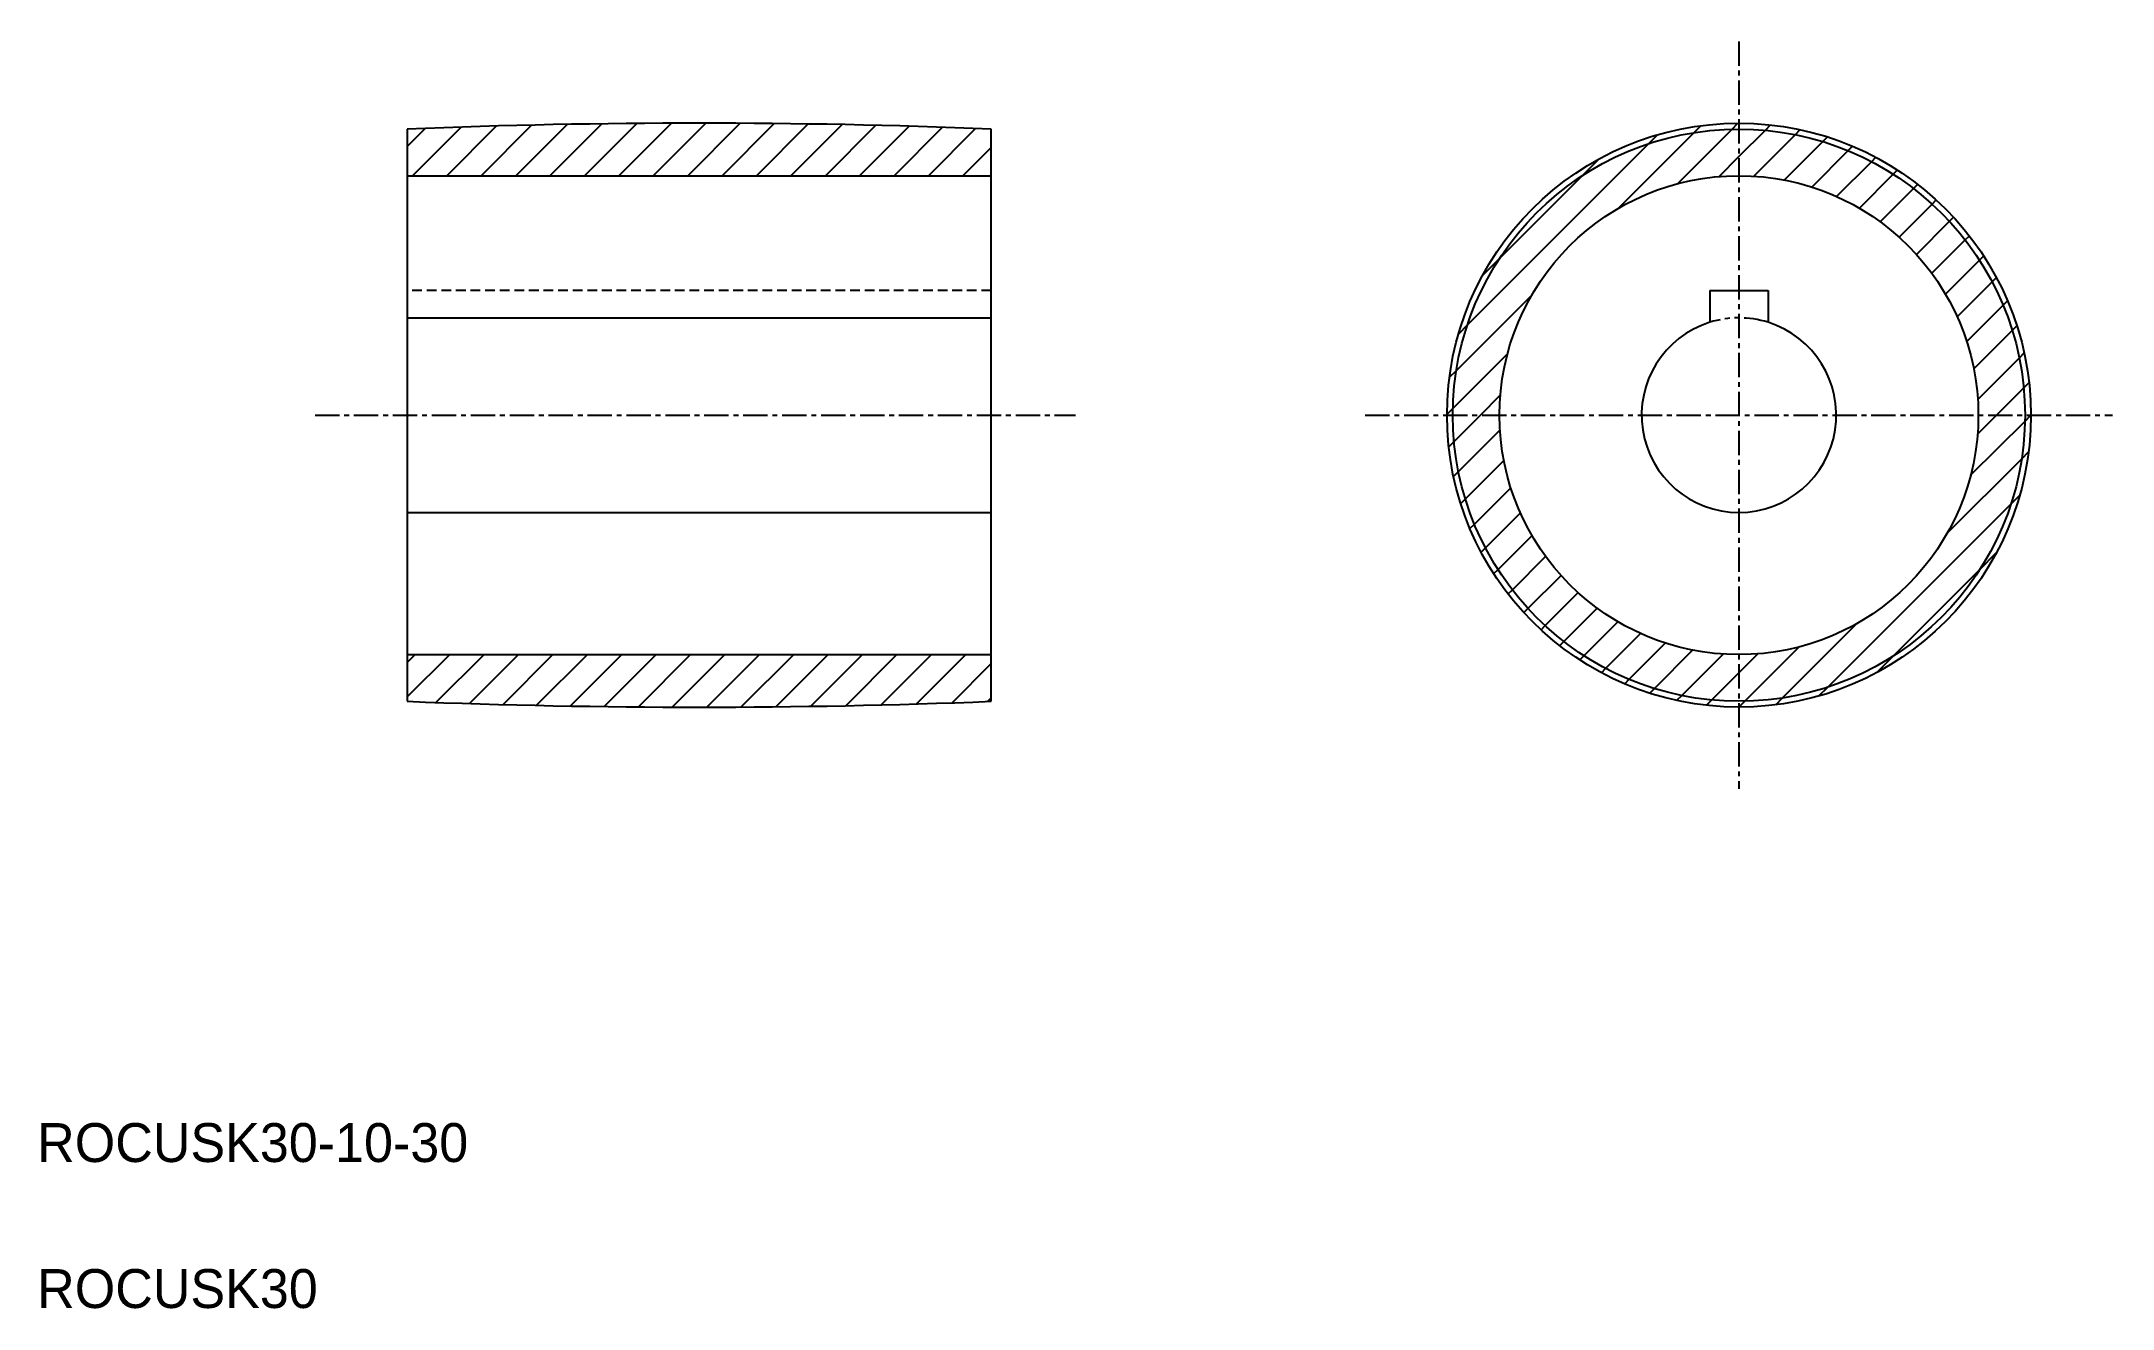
# Model space of a CAD drawing. Extents: x 5 to 112, y 5 to 70.
import ezdxf

# ---------------------------------------------------------------- set-up
doc = ezdxf.new("R2010")
doc.units = 0
for name, pattern in [('CENTER', [2, 1.25, -0.25, 0.25, -0.25]), ('DASHED', [0.75, 0.5, -0.25]), ('PHANTOM', [2.5, 1.25, -0.25, 0.25, -0.25, 0.25, -0.25])]:
    doc.linetypes.add(name, pattern=pattern)
doc.layers.get('0').update_dxf_attribs({"linetype": 'CONTINUOUS'})
doc.layers.add('CENTER', color=1, linetype='CENTER')

# ---------------------------------------------------------------- blocks, each defined once
blk = doc.blocks.new('*X4')
at = {"color": 0, "linetype": 'CONTINUOUS'}
for p, q in [((24.02, 64.68), (24.95, 65.61)), ((24.28, 63.17), (26.78, 65.67)), ((26.05, 63.17), (28.61, 65.73)), ((27.82, 63.17), (30.42, 65.78)), ((29.59, 63.17), (32.23, 65.81)), ((31.35, 63.17), (34.02, 65.84)), ((33.12, 63.17), (35.81, 65.86)), ((34.89, 63.17), (37.59, 65.87)), ((36.66, 63.17), (39.36, 65.87)), ((38.43, 63.17), (41.12, 65.87)), ((40.19, 63.17), (42.87, 65.85)), ((41.96, 63.17), (44.62, 65.83)), ((43.73, 63.17), (46.36, 65.8)), ((45.5, 63.17), (48.09, 65.77)), ((47.26, 63.17), (49.81, 65.72)), ((49.03, 63.17), (51.52, 65.67)), ((50.8, 63.17), (53.23, 65.61)), ((86.25, 61.5), (90.14, 65.39)), ((87.81, 64.82), (88.26, 65.28)), ((89.28, 62.76), (92.09, 65.57)), ((90.14, 65.39), (90.5, 65.75)), ((92.09, 65.57), (92.39, 65.87)), ((92.44, 64.16), (93.8, 65.51)), ((93.2, 63.15), (95.34, 65.29)), ((93.8, 65.51), (94.07, 65.79)), ((94.77, 62.95), (96.75, 64.93)), ((95.34, 65.29), (95.59, 65.54)), ((96.75, 64.93), (96.99, 65.17)), ((52.57, 63.17), (54.02, 64.63)), ((78.49, 55.51), (87.81, 64.82)), ((84.38, 63.17), (85.25, 64.04)), ((91.42, 63.13), (92.44, 64.16)), ((96.18, 62.59), (98.05, 64.46)), ((97.46, 62.1), (99.26, 63.9)), ((98.05, 64.46), (98.28, 64.69)), ((99.26, 63.9), (99.48, 64.12)), ((80.15, 58.94), (84.38, 63.17)), ((98.63, 61.51), (100.37, 63.25)), ((100.37, 63.25), (100.59, 63.47)), ((99.7, 60.81), (101.41, 62.52)), ((101.41, 62.52), (101.63, 62.73)), ((102.37, 61.71), (102.58, 61.93)), ((100.67, 60.01), (102.37, 61.71)), ((101.56, 59.13), (103.26, 60.83)), ((103.26, 60.83), (103.47, 61.04)), ((102.35, 58.16), (104.07, 59.87)), ((104.07, 59.87), (104.28, 60.09)), ((79.28, 58.06), (80.15, 58.94)), ((103.05, 57.09), (104.8, 58.84)), ((104.8, 58.84), (105.02, 59.05)), ((103.66, 55.93), (105.45, 57.72)), ((105.45, 57.72), (105.67, 57.94)), ((77.92, 53.17), (81.81, 57.06)), ((104.15, 54.65), (106.02, 56.52)), ((106.02, 56.52), (106.24, 56.75)), ((78.04, 55.05), (78.49, 55.51)), ((106.48, 55.22), (106.72, 55.46)), ((104.51, 53.25), (106.48, 55.22)), ((77.75, 51.23), (80.56, 54.04)), ((104.72, 51.68), (106.85, 53.81)), ((106.85, 53.81), (107.1, 54.07)), ((77.57, 52.82), (77.92, 53.17)), ((105.68, 50.87), (107.07, 52.27)), ((107.07, 52.27), (107.35, 52.55)), ((77.44, 50.93), (77.75, 51.23)), ((79.16, 50.87), (80.18, 51.9)), ((77.8, 49.52), (79.16, 50.87)), ((78.03, 47.98), (80.17, 50.11)), ((104.34, 47.78), (107.14, 50.57)), ((104.7, 49.9), (105.68, 50.87)), ((107.14, 50.57), (107.44, 50.87)), ((77.53, 49.25), (77.8, 49.52)), ((106.97, 48.63), (107.32, 48.99)), ((77.78, 47.72), (78.03, 47.98)), ((78.39, 46.57), (80.36, 48.54)), ((103.14, 44.8), (106.97, 48.63)), ((78.85, 45.27), (80.72, 47.14)), ((78.15, 46.33), (78.39, 46.57)), ((79.42, 44.06), (81.21, 45.86)), ((97, 36.9), (106.42, 46.31)), ((106.42, 46.31), (106.87, 46.76)), ((78.62, 45.04), (78.85, 45.27)), ((79.19, 43.84), (79.42, 44.06)), ((80.07, 42.94), (81.81, 44.69)), ((104.82, 42.95), (105.66, 43.79)), ((79.85, 42.73), (80.07, 42.94)), ((80.8, 41.9), (82.51, 43.62)), ((81.6, 40.94), (83.3, 42.64)), ((100.36, 38.49), (104.82, 42.95)), ((80.58, 41.69), (80.8, 41.9)), ((82.49, 40.06), (84.18, 41.76)), ((81.39, 40.73), (81.6, 40.94)), ((83.44, 39.25), (85.16, 40.96)), ((82.27, 39.85), (82.49, 40.06)), ((84.48, 38.52), (86.22, 40.26)), ((85.6, 37.87), (87.39, 39.66)), ((94.68, 36.35), (98.51, 40.18)), ((24.02, 36.4), (26.2, 38.57)), ((24.02, 38.16), (24.43, 38.57)), ((25.51, 36.12), (27.97, 38.57)), ((27.22, 36.06), (29.74, 38.57)), ((28.94, 36.01), (31.5, 38.57)), ((30.66, 35.97), (33.27, 38.57)), ((32.4, 35.93), (35.04, 38.57)), ((34.14, 35.91), (36.81, 38.57)), ((35.89, 35.89), (38.57, 38.57)), ((37.64, 35.88), (40.34, 38.57)), ((39.41, 35.87), (42.11, 38.57)), ((41.18, 35.88), (43.88, 38.57)), ((42.97, 35.9), (45.65, 38.57)), ((44.76, 35.92), (47.41, 38.57)), ((46.56, 35.95), (49.18, 38.57)), ((48.37, 35.99), (50.95, 38.57)), ((50.18, 36.04), (52.72, 38.57)), ((83.23, 39.04), (83.44, 39.25)), ((84.26, 38.3), (84.48, 38.52)), ((86.8, 37.3), (88.67, 39.17)), ((88.1, 36.83), (90.07, 38.81)), ((89.5, 36.47), (91.63, 38.6)), ((92.44, 37.64), (93.41, 38.61)), ((92.75, 36.18), (95.54, 38.97)), ((99.52, 37.65), (100.36, 38.49)), ((52.01, 36.1), (54.02, 38.11)), ((85.37, 37.64), (85.6, 37.87)), ((86.57, 37.07), (86.8, 37.3)), ((91.04, 36.24), (92.44, 37.64)), ((53.85, 36.17), (54.02, 36.34)), ((87.86, 36.59), (88.1, 36.83)), ((89.25, 36.22), (89.5, 36.47)), ((90.77, 35.97), (91.04, 36.24)), ((94.33, 35.99), (94.68, 36.35)), ((96.55, 36.45), (97, 36.9)), ((92.44, 35.87), (92.75, 36.18))]:
    blk.add_line(p, q, dxfattribs=at)

msp = doc.modelspace()

# ---------------------------------------------------------------- linework, layer by layer
at = {"color": 7, "linetype": 'CONTINUOUS'}
for p, q in [((24.02, 65.57), (24.02, 36.17)), ((54.02, 36.17), (54.02, 65.57)), ((24.02, 63.17), (54.02, 63.17)), ((24.02, 58.37), (24.02, 58.37)), ((90.94, 57.27), (93.94, 57.27)), ((90.94, 57.27), (90.94, 55.64)), ((93.94, 57.27), (93.94, 55.64)), ((24.02, 55.87), (54.02, 55.87)), ((24.02, 45.87), (54.02, 45.87)), ((24.02, 43.37), (24.02, 43.37)), ((24.02, 38.57), (54.02, 38.57))]:
    msp.add_line(p, q, dxfattribs=at)
at = {"color": 3, "linetype": 'DASHED'}
msp.add_line((54.02, 57.27), (24.02, 57.27), dxfattribs=at)
msp.add_line((24.02, 50.87), (24.02, 50.87))
at = {"color": 7, "linetype": 'CONTINUOUS'}
for radius in [15, 14.7, 12.3]:
    msp.add_circle((92.44, 50.87), radius, dxfattribs=at)
for centre, radius, start, end in [((39.02, -309.28), 375.15, 87.7085, 92.2915), ((92.44, 50.87), 5, 107.4576, 72.5424), ((39.02, 411.02), 375.15, 267.7085, 272.2915)]:
    msp.add_arc(centre, radius, start, end, dxfattribs=at)
at = {"color": 3, "linetype": 'PHANTOM'}
msp.add_arc((92.44, 50.87), 5, 72.5424, 107.4576, dxfattribs=at)
at = {"layer": 'CENTER', "color": 1, "linetype": 'CENTER'}
for p, q in [((92.44, 70.07), (92.44, 31.68)), ((19.28, 50.87), (58.35, 50.87)), ((73.24, 50.87), (111.64, 50.87))]:
    msp.add_line(p, q, dxfattribs=at)

# ---------------------------------------------------------------- block references
at = {"color": 3, "linetype": 'CONTINUOUS'}
msp.add_blockref('*X4', (0, 0), dxfattribs=at)

# ---------------------------------------------------------------- texts
at = {"color": 7, "linetype": 'CONTINUOUS'}
for s, p in [('ROCUSK30-10-30', (5, 12.5)), ('ROCUSK30', (5, 5))]:
    msp.add_text(s, height=2, dxfattribs=at).set_placement(p)

doc.saveas('drawing.dxf')
